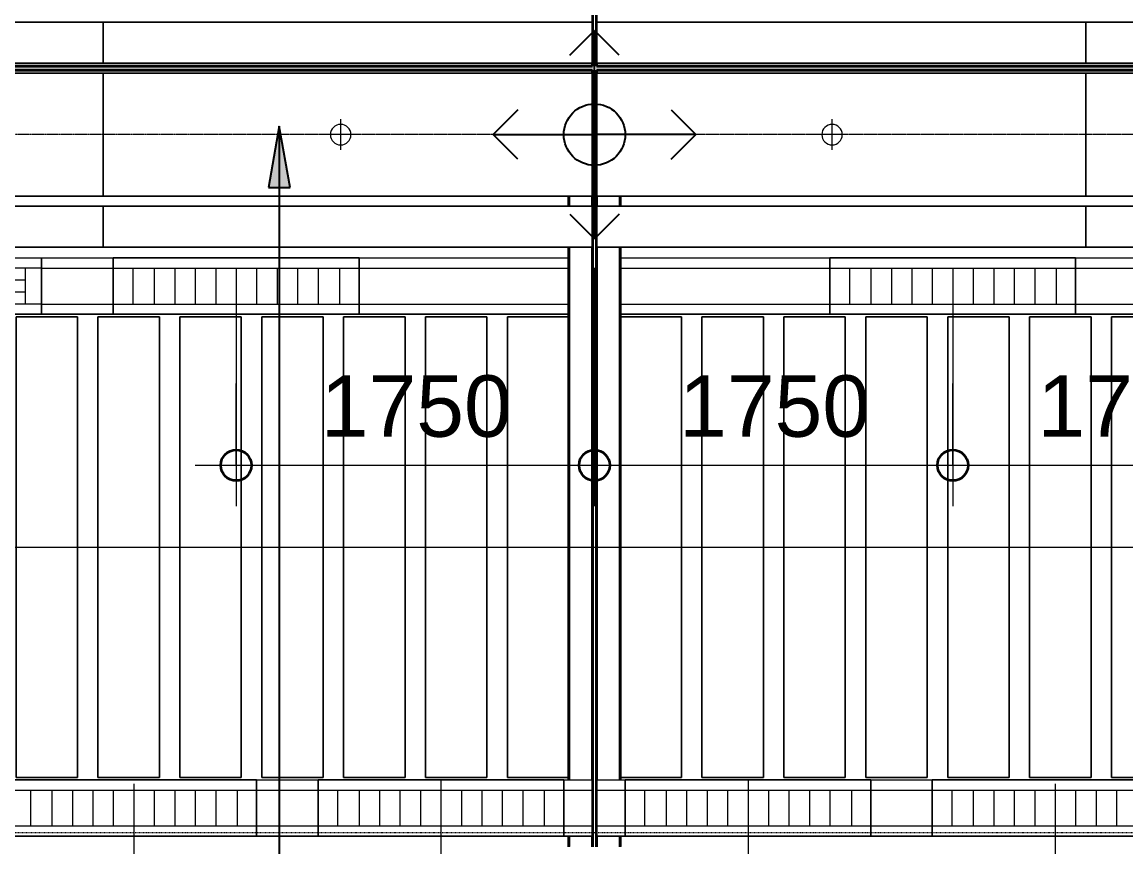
# Model space of a CAD drawing. Header units: millimetres. Extents: x -853228 to -774636, y -17776 to 22455.
# Drawn here: x -787378 to -781987, y 99 to 4129 of the extents above; entities that cross this region are included whole.
import ezdxf

# ---------------------------------------------------------------- set-up
doc = ezdxf.new("R2010")
doc.units = ezdxf.units.MM
for name, pattern in [('- SOM Dash 1_8_', [4.7625, 3.175, -1.5875]), ('DASH', [6.35, 3.175, -3.175]), ('DPA_Grid _ Level 100', [10, 5.5, -1.6, 1.3, -1.6]), ('DPA_Hidden 50', [3, 2, -1])]:
    doc.linetypes.add(name, pattern=pattern)
for name, color, linetype, lineweight in [('A-ANNO-DIMS', 1, 'Continuous', 9), ('A-ANNO-DIMS-100', 1, 'Continuous', 9), ('A-ANNO-NOTE', 3, 'Continuous', 25), ('A-DETL', 1, 'Continuous', 70), ('A-DETL-GENF', 2, 'Continuous', 35), ('A-GLAZ-CURT', 2, 'Continuous', 9), ('E-LITE-EQPM', 2, 'Continuous', 35), ('I-WALL-E', 2, 'Continuous', 35), ('Q-SPCQ', 2, 'Continuous', 35), ('Q-SPCQ-HDLN', 2, 'DASH', 9), ('S-GRID', 251, 'Continuous', 9)]:
    doc.layers.add(name, color=color, linetype=linetype, lineweight=lineweight)
doc.styles.add('Arial_2', font='arial.ttf', dxfattribs={"height": 300})
doc.dimstyles.new('DPA-DIM-3_0_C-C', dxfattribs={"dimscale": 304.8, "dimtxt": 306.07782, "dimasz": 0.492126, "dimexe": 0.656168, "dimexo": 0.0625, "dimgap": 0.164042, "dimtad": 1, "dimdec": 0, "dimzin": 0, "dimdsep": 46, "dimtxsty": 'Arial_2', "dimblk1": 'DOTBLANK', "dimblk2": 'DOTBLANK', "dimsah": 1, "dimcen": 0.09, "dimdle": 0.656168, "dimadec": 8, "dimazin": 0, "dimtfac": 1, "dimtdec": 4, "dimtix": 1, "dimtmove": 0, "dimatfit": 3, "dimfxl": 1.312336, "dimfxlon": 1, "dimtvp": 1, "dimtolj": 1, "dimtzin": 0, "dimarcsym": 2})

# ---------------------------------------------------------------- blocks, each defined once
blk = doc.blocks.new('DPA_CP_Metal Ceiling Panel - Vertical Panel with Gap-11114031-4281-01 ENLARGED LOWER PLATFORM LEVEL - REFLECTED CEILING PLAN - SHEET 2')
at = {"layer": 'A-GLAZ-CURT'}
for p, q in [((-785007.4, 2689), (-785007.4, 439)), ((-784707.4, 2689), (-785007.4, 2689)), ((-784707.4, 2689), (-785007.4, 2689)), ((-785007.4, 2689), (-785007.4, 439)), ((-785007.4, 439), (-785007.4, 2689)), ((-785007.4, 2689), (-784707.4, 2689)), ((-784707.4, 2689), (-784707.4, 439)), ((-784707.4, 439), (-784707.4, 2689)), ((-784707.4, 2689), (-784707.4, 439)), ((-784707.4, 439), (-785007.4, 439)), ((-785007.4, 439), (-784707.4, 439)), ((-784707.4, 439), (-785007.4, 439))]:
    blk.add_line(p, q, dxfattribs=at)
blk = doc.blocks.new('DPA_CP_Metal Ceiling Luminaire2 - Linear Luminaire-12404975-4281-01 ENLARGED LOWER PLATFORM LEVEL - REFLECTED CEILING PLAN - SHEET 2')
at = {"layer": 'A-GLAZ-CURT'}
for p, q in [((-786932.4, 2701.5), (-786932.4, 2976.5)), ((-786932.4, 2976.5), (-785732.4, 2976.5)), ((-786932.4, 2976.5), (-786932.4, 2701.5)), ((-785732.4, 2976.5), (-786932.4, 2976.5)), ((-786932.4, 2976.5), (-785732.4, 2976.5)), ((-785732.4, 2976.5), (-785732.4, 2701.5)), ((-785732.4, 2701.5), (-785732.4, 2976.5)), ((-786932.4, 2939), (-786932.4, 2701.5)), ((-786932.4, 2926.5), (-785732.4, 2926.5)), ((-785732.4, 2939), (-785732.4, 2701.5)), ((-786932.4, 2751.5), (-785732.4, 2751.5)), ((-785732.4, 2701.5), (-786932.4, 2701.5)), ((-785732.4, 2701.5), (-786932.4, 2701.5)), ((-786932.4, 2701.5), (-785732.4, 2701.5))]:
    blk.add_line(p, q, dxfattribs=at)
at = {"layer": 'A-GLAZ-CURT', "linetype": 'DPA_Hidden 50'}
for p, q in [((-786837.4, 2926.5), (-786837.4, 2751.5)), ((-786732.4, 2926.5), (-786732.4, 2751.5)), ((-786632.4, 2926.5), (-786632.4, 2751.5)), ((-786532.4, 2926.5), (-786532.4, 2751.5)), ((-786432.4, 2926.5), (-786432.4, 2751.5)), ((-786332.4, 2926.5), (-786332.4, 2751.5)), ((-786232.4, 2926.5), (-786232.4, 2751.5)), ((-786132.4, 2926.5), (-786132.4, 2751.5)), ((-786032.4, 2926.5), (-786032.4, 2751.5)), ((-785932.4, 2926.5), (-785932.4, 2751.5)), ((-785827.4, 2926.5), (-785827.4, 2751.5))]:
    blk.add_line(p, q, dxfattribs=at)
blk = doc.blocks.new('DPA_CP_Metal Ceiling Panel1 - Horizontal with Gap-13297912-4281-01 ENLARGED LOWER PLATFORM LEVEL - REFLECTED CEILING PLAN - SHEET 2')
at = {"layer": 'A-GLAZ-CURT'}
for p, q in [((-786232.4, 151.5), (-786232.4, 426.5)), ((-786232.4, 151.5), (-786232.4, 426.5)), ((-786232.4, 426.5), (-785932.4, 426.5)), ((-786232.4, 426.5), (-785932.4, 426.5)), ((-786232.4, 151.5), (-786232.4, 426.5)), ((-785932.4, 151.5), (-785932.4, 426.5)), ((-785932.4, 426.5), (-785932.4, 151.5)), ((-785932.4, 426.5), (-785932.4, 151.5)), ((-786232.4, 376.5), (-785932.4, 376.5)), ((-786232.4, 201.5), (-785932.4, 201.5)), ((-786232.4, 151.5), (-785932.4, 151.5)), ((-785932.4, 151.5), (-786232.4, 151.5)), ((-785932.4, 151.5), (-786232.4, 151.5))]:
    blk.add_line(p, q, dxfattribs=at)
blk = doc.blocks.new('DPA_CP_Metal Ceiling Panel1 - Horizontal with Gap-V14-4281-01 ENLARGED LOWER PLATFORM LEVEL - REFLECTED CEILING PLAN - SHEET 2')
at = {"layer": 'A-GLAZ-CURT'}
for p, q in [((-784732.4, 151.5), (-784732.4, 426.5)), ((-784732.4, 151.5), (-784732.4, 426.5)), ((-784732.4, 426.5), (-784592.4, 426.5)), ((-784732.4, 426.5), (-784592.4, 426.5)), ((-784732.4, 151.5), (-784732.4, 426.5)), ((-784572.4, 426.5), (-784432.4, 426.5)), ((-784572.4, 426.5), (-784432.4, 426.5)), ((-784432.4, 151.5), (-784432.4, 426.5)), ((-784432.4, 426.5), (-784432.4, 151.5)), ((-784432.4, 426.5), (-784432.4, 151.5)), ((-784732.4, 376.5), (-784592.4, 376.5)), ((-784572.4, 376.5), (-784432.4, 376.5)), ((-784732.4, 201.5), (-784592.4, 201.5)), ((-784572.4, 201.5), (-784432.4, 201.5)), ((-784732.4, 151.5), (-784592.4, 151.5)), ((-784592.4, 151.5), (-784732.4, 151.5)), ((-784592.4, 151.5), (-784732.4, 151.5)), ((-784572.4, 151.5), (-784432.4, 151.5)), ((-784432.4, 151.5), (-784572.4, 151.5)), ((-784432.4, 151.5), (-784572.4, 151.5))]:
    blk.add_line(p, q, dxfattribs=at)
blk = doc.blocks.new('DPA_Speciality_PlatformScreenDoor - Length_135300-12767973-4281-01 ENLARGED LOWER PLATFORM LEVEL - REFLECTED CEILING PLAN - SHEET 2')
at = {"layer": 'Q-SPCQ-HDLN'}
blk.add_line((132340.1, -400), (61742.7, -400), dxfattribs=at)
blk = doc.blocks.new('System Panel - DPA-AR_Metal Ceiling Rectangular Panel-13139266-4281-01 ENLARGED LOWER PLATFORM LEVEL - REFLECTED CEILING PLAN - SHEET 2')
at = {"layer": 'A-GLAZ-CURT'}
for p, q in [((-821182.4, 4129), (-823307.4, 4129)), ((-823307.4, 4129), (-821182.4, 4129)), ((-821182.4, 3929), (-821182.4, 4129)), ((-821182.4, 4129), (-821182.4, 3929)), ((-823307.3, 3929), (-821182.4, 3929)), ((-821182.4, 3929), (-823307.3, 3929))]:
    blk.add_line(p, q, dxfattribs=at)
blk = doc.blocks.new('System Panel - DPA-AR_Metal Ceiling Rectangular Panel-V35-4281-01 ENLARGED LOWER PLATFORM LEVEL - REFLECTED CEILING PLAN - SHEET 2')
at = {"layer": 'A-GLAZ-CURT'}
for p, q in [((-784592.4, 4129), (-786982.4, 4129)), ((-786982.4, 4129), (-786982.4, 3929)), ((-786982.4, 3929), (-786982.4, 4129)), ((-786982.4, 4129), (-784592.4, 4129)), ((-786982.4, 3929), (-784592.3, 3929)), ((-784592.3, 3929), (-786982.4, 3929))]:
    blk.add_line(p, q, dxfattribs=at)
blk = doc.blocks.new('System Panel - DPA-AR_Metal Ceiling Rectangular Panel-V36-4281-01 ENLARGED LOWER PLATFORM LEVEL - REFLECTED CEILING PLAN - SHEET 2')
at = {"layer": 'A-GLAZ-CURT'}
for p, q in [((-782182.4, 4129), (-784572.4, 4129)), ((-784572.4, 4129), (-782182.4, 4129)), ((-782182.4, 3929), (-782182.4, 4129)), ((-782182.4, 4129), (-782182.4, 3929)), ((-784572.4, 3929), (-782182.4, 3929)), ((-782182.4, 3929), (-784572.4, 3929))]:
    blk.add_line(p, q, dxfattribs=at)
blk = doc.blocks.new('System Panel - DPA-AR_Metal Ceiling Rectangular Panel-V16-4281-01 ENLARGED LOWER PLATFORM LEVEL - REFLECTED CEILING PLAN - SHEET 2')
at = {"layer": 'A-GLAZ-CURT'}
for p, q in [((-814257.4, 4129), (-816382.4, 4129)), ((-816382.4, 4129), (-816382.4, 3929)), ((-816382.4, 3929), (-816382.4, 4129)), ((-816382.4, 4129), (-814257.4, 4129)), ((-814257.4, 3929), (-814257.4, 4129)), ((-814257.4, 4129), (-814257.4, 3929)), ((-816382.4, 3929), (-814257.4, 3929)), ((-814257.4, 3929), (-816382.4, 3929))]:
    blk.add_line(p, q, dxfattribs=at)
blk = doc.blocks.new('System Panel - DPA-AR_Metal Ceiling Rectangular Panel-V17-4281-01 ENLARGED LOWER PLATFORM LEVEL - REFLECTED CEILING PLAN - SHEET 2')
at = {"layer": 'A-GLAZ-CURT'}
for p, q in [((-821182.4, 3229), (-823307.3, 3229)), ((-823307.3, 3229), (-821182.4, 3229)), ((-821182.4, 3029), (-821182.4, 3229)), ((-821182.4, 3229), (-821182.4, 3029)), ((-823307.4, 3029), (-821182.4, 3029)), ((-821182.4, 3029), (-823307.4, 3029))]:
    blk.add_line(p, q, dxfattribs=at)
blk = doc.blocks.new('System Panel - DPA-AR_Metal Ceiling Rectangular Panel-V37-4281-01 ENLARGED LOWER PLATFORM LEVEL - REFLECTED CEILING PLAN - SHEET 2')
at = {"layer": 'A-GLAZ-CURT'}
for p, q in [((-784592.4, 3229), (-786982.4, 3229)), ((-786982.4, 3229), (-786982.4, 3029)), ((-786982.4, 3029), (-786982.4, 3229)), ((-786982.4, 3229), (-784592.4, 3229)), ((-786982.4, 3029), (-784592.4, 3029)), ((-784592.4, 3029), (-786982.4, 3029))]:
    blk.add_line(p, q, dxfattribs=at)
blk = doc.blocks.new('System Panel - DPA-AR_Metal Ceiling Rectangular Panel-13139320-4281-01 ENLARGED LOWER PLATFORM LEVEL - REFLECTED CEILING PLAN - SHEET 2')
at = {"layer": 'A-GLAZ-CURT'}
for p, q in [((-821182.4, 3879), (-823307.3, 3879)), ((-823307.3, 3879), (-821182.4, 3879)), ((-821182.4, 3279), (-821182.4, 3879)), ((-821182.4, 3879), (-821182.4, 3279)), ((-823307.3, 3279), (-821182.4, 3279)), ((-821182.4, 3279), (-823307.3, 3279))]:
    blk.add_line(p, q, dxfattribs=at)
blk = doc.blocks.new('System Panel - DPA-AR_Metal Ceiling Rectangular Panel-V38-4281-01 ENLARGED LOWER PLATFORM LEVEL - REFLECTED CEILING PLAN - SHEET 2')
at = {"layer": 'A-GLAZ-CURT'}
for p, q in [((-784592.3, 3879), (-786982.4, 3879)), ((-786982.4, 3879), (-786982.4, 3279)), ((-786982.4, 3279), (-786982.4, 3879)), ((-786982.4, 3879), (-784592.3, 3879)), ((-786982.4, 3279), (-784592.4, 3279)), ((-784592.4, 3279), (-786982.4, 3279))]:
    blk.add_line(p, q, dxfattribs=at)
blk = doc.blocks.new('System Panel - DPA-AR_Metal Ceiling Rectangular Panel-V39-4281-01 ENLARGED LOWER PLATFORM LEVEL - REFLECTED CEILING PLAN - SHEET 2')
at = {"layer": 'A-GLAZ-CURT'}
for p, q in [((-782182.4, 3879), (-784572.4, 3879)), ((-784572.4, 3879), (-782182.4, 3879)), ((-782182.4, 3279), (-782182.4, 3879)), ((-782182.4, 3879), (-782182.4, 3279)), ((-784572.4, 3279), (-782182.4, 3279)), ((-782182.4, 3279), (-784572.4, 3279))]:
    blk.add_line(p, q, dxfattribs=at)
blk = doc.blocks.new('System Panel - DPA-AR_Metal Ceiling Rectangular Panel-V18-4281-01 ENLARGED LOWER PLATFORM LEVEL - REFLECTED CEILING PLAN - SHEET 2')
at = {"layer": 'A-GLAZ-CURT'}
for p, q in [((-814257.4, 3879), (-816382.4, 3879)), ((-816382.4, 3879), (-816382.4, 3279)), ((-816382.4, 3279), (-816382.4, 3879)), ((-816382.4, 3879), (-814257.4, 3879)), ((-814257.4, 3279), (-814257.4, 3879)), ((-814257.4, 3879), (-814257.4, 3279)), ((-816382.4, 3279), (-814257.4, 3279)), ((-814257.4, 3279), (-816382.4, 3279))]:
    blk.add_line(p, q, dxfattribs=at)
blk = doc.blocks.new('DPA_CP_Metal Ceiling Air Supply1 - Linear Diffuser Air Supply-12404980-4281-01 ENLARGED LOWER PLATFORM LEVEL - REFLECTED CEILING PLAN - SHEET 2')
at = {"layer": 'A-GLAZ-CURT'}
for p, q in [((-788882.4, 2701.5), (-788882.4, 2976.5)), ((-788882.4, 2976.5), (-787282.4, 2976.5)), ((-788882.4, 2701.5), (-788882.4, 2976.5)), ((-788882.4, 2976.5), (-787282.4, 2976.5)), ((-788882.4, 2976.5), (-787282.4, 2976.5)), ((-788882.4, 2701.5), (-788882.4, 2976.5)), ((-787282.4, 2701.5), (-787282.4, 2976.5)), ((-787282.4, 2976.5), (-787282.4, 2701.5)), ((-787282.4, 2976.5), (-787282.4, 2701.5)), ((-787282.4, 2926.5), (-788882.4, 2926.5)), ((-788802.4, 2926.5), (-788802.4, 2751.5)), ((-787362.4, 2926.5), (-787362.4, 2751.5)), ((-787282.4, 2751.5), (-788882.4, 2751.5)), ((-788882.4, 2701.5), (-787282.4, 2701.5)), ((-787282.4, 2701.5), (-788882.4, 2701.5)), ((-787282.4, 2701.5), (-788882.4, 2701.5))]:
    blk.add_line(p, q, dxfattribs=at)
at = {"layer": 'A-GLAZ-CURT', "linetype": 'DPA_Hidden 50'}
for p, q in [((-787362.4, 2868.2), (-788802.4, 2868.2)), ((-787362.4, 2809.9), (-788802.4, 2809.9))]:
    blk.add_line(p, q, dxfattribs=at)
blk = doc.blocks.new('DPA_CP_Metal Ceiling Panel1 - Horizontal with Gap-16028279-4281-01 ENLARGED LOWER PLATFORM LEVEL - REFLECTED CEILING PLAN - SHEET 2')
at = {"layer": 'A-GLAZ-CURT'}
for p, q in [((-787282.4, 2701.5), (-787282.4, 2976.5)), ((-787282.4, 2701.5), (-787282.4, 2976.5)), ((-787282.4, 2976.5), (-786932.4, 2976.5)), ((-787282.4, 2976.5), (-786932.4, 2976.5)), ((-787282.4, 2701.5), (-787282.4, 2976.5)), ((-786932.4, 2701.5), (-786932.4, 2976.5)), ((-786932.4, 2976.5), (-786932.4, 2701.5)), ((-786932.4, 2976.5), (-786932.4, 2701.5)), ((-787282.4, 2926.5), (-786932.4, 2926.5)), ((-787282.4, 2751.5), (-786932.4, 2751.5)), ((-787282.4, 2701.5), (-786932.4, 2701.5)), ((-786932.4, 2701.5), (-787282.4, 2701.5)), ((-786932.4, 2701.5), (-787282.4, 2701.5))]:
    blk.add_line(p, q, dxfattribs=at)
blk = doc.blocks.new('LGF_DL_SAA_LowPower_DL1a - LGF_DL_SAA_LowPower_DL1a-8832329-4281-01 ENLARGED LOWER PLATFORM LEVEL - REFLECTED CEILING PLAN - SHEET 2')
at = {"layer": 'A-DETL-GENF', "lineweight": 9}
for p, q in [((0, 75), (0, -75)), ((72.5, 0), (-72.5, 0))]:
    blk.add_line(p, q, dxfattribs=at)
blk.add_circle((0, 0), 50, dxfattribs=at)
blk = doc.blocks.new('DPA_CP_Metal Ceiling Panel1 - Horizontal with Gap-16029539-4281-01 ENLARGED LOWER PLATFORM LEVEL - REFLECTED CEILING PLAN - SHEET 2')
at = {"layer": 'A-GLAZ-CURT'}
for p, q in [((-785732.4, 2701.5), (-785732.4, 2976.5)), ((-785732.4, 2701.5), (-785732.4, 2976.5)), ((-785732.4, 2976.5), (-784707.4, 2976.5)), ((-785732.4, 2976.5), (-784707.4, 2976.5)), ((-785732.4, 2701.5), (-785732.4, 2976.5)), ((-784707.4, 2701.5), (-784707.4, 2976.5)), ((-784707.4, 2976.5), (-784707.4, 2701.5)), ((-784707.4, 2976.5), (-784707.4, 2701.5)), ((-785732.4, 2926.5), (-784707.4, 2926.5)), ((-785732.4, 2751.5), (-784707.4, 2751.5)), ((-785732.4, 2701.5), (-784707.4, 2701.5)), ((-784707.4, 2701.5), (-785732.4, 2701.5)), ((-784707.4, 2701.5), (-785732.4, 2701.5))]:
    blk.add_line(p, q, dxfattribs=at)
blk = doc.blocks.new('DPA_CP_Metal Ceiling Panel1 - Horizontal with Gap-16029635-4281-01 ENLARGED LOWER PLATFORM LEVEL - REFLECTED CEILING PLAN - SHEET 2')
at = {"layer": 'A-GLAZ-CURT'}
for p, q in [((-784457.4, 2701.5), (-784457.4, 2976.5)), ((-784457.4, 2701.5), (-784457.4, 2976.5)), ((-784457.4, 2976.5), (-783432.4, 2976.5)), ((-784457.4, 2976.5), (-783432.4, 2976.5)), ((-784457.4, 2701.5), (-784457.4, 2976.5)), ((-783432.4, 2701.5), (-783432.4, 2976.5)), ((-783432.4, 2976.5), (-783432.4, 2701.5)), ((-783432.4, 2976.5), (-783432.4, 2701.5)), ((-784457.4, 2926.5), (-783432.4, 2926.5)), ((-784457.4, 2751.5), (-783432.4, 2751.5)), ((-784457.4, 2701.5), (-783432.4, 2701.5)), ((-783432.4, 2701.5), (-784457.4, 2701.5)), ((-783432.4, 2701.5), (-784457.4, 2701.5))]:
    blk.add_line(p, q, dxfattribs=at)
blk = doc.blocks.new('DIMBLOCK51-4281-01 ENLARGED LOWER PLATFORM LEVEL - REFLECTED CEILING PLAN - SHEET 2')
at = {"layer": 'A-ANNO-DIMS-100'}
for p, q in [((-786332.4, 2363.5), (-786332.4, 1763.5)), ((-786332.4, 1963.5), (-786332.4, 2363.5)), ((-784582.4, 2363.5), (-784582.4, 1763.5)), ((-784582.4, 1963.5), (-784582.4, 2363.5)), ((-786532.4, 1963.5), (-784582.4, 1963.5))]:
    blk.add_line(p, q, dxfattribs=at)
at = {"layer": 'A-ANNO-DIMS-100', "lineweight": 35}
for centre in [(-786332.4, 1963.5), (-784582.4, 1963.5)]:
    blk.add_circle(centre, 75, dxfattribs=at)
at = {"layer": 'A-ANNO-DIMS-100', "color": 0, "insert": (-785918.8, 2403), "char_height": 300, "width": 1107.531, "attachment_point": 1, "line_spacing_factor": 0.941778, "style": 'Arial_2'}
blk.add_mtext('1750', dxfattribs=at)
blk = doc.blocks.new('_DotBlank')
at = {"color": 0, "linetype": 'ByBlock', "lineweight": -2}
blk.add_line((-0.5, 0), (-1, 0), dxfattribs=at)
blk.add_circle((0, 0), 0.5, dxfattribs=at)
blk = doc.blocks.new('DIMBLOCK52-4281-01 ENLARGED LOWER PLATFORM LEVEL - REFLECTED CEILING PLAN - SHEET 2')
at = {"layer": 'A-ANNO-DIMS-100'}
for p, q in [((-784582.4, 2363.5), (-784582.4, 1763.5)), ((-784582.4, 1963.5), (-784582.4, 2363.5)), ((-782832.4, 2363.5), (-782832.4, 1763.5)), ((-782832.4, 1963.5), (-782832.4, 2363.5)), ((-784582.4, 1963.5), (-782832.4, 1963.5))]:
    blk.add_line(p, q, dxfattribs=at)
at = {"layer": 'A-ANNO-DIMS-100', "lineweight": 35}
for centre in [(-784582.4, 1963.5), (-782832.4, 1963.5)]:
    blk.add_circle(centre, 75, dxfattribs=at)
at = {"layer": 'A-ANNO-DIMS-100', "color": 0, "insert": (-784168.8, 2403), "char_height": 300, "width": 1107.531, "attachment_point": 1, "line_spacing_factor": 0.941778, "style": 'Arial_2'}
blk.add_mtext('1750', dxfattribs=at)
blk = doc.blocks.new('DIMBLOCK53-4281-01 ENLARGED LOWER PLATFORM LEVEL - REFLECTED CEILING PLAN - SHEET 2')
at = {"layer": 'A-ANNO-DIMS-100'}
for p, q in [((-782832.4, 2363.5), (-782832.4, 1763.5)), ((-782832.4, 1963.5), (-782832.4, 2363.5)), ((-781082.4, 2363.5), (-781082.4, 1763.5)), ((-781082.4, 1963.5), (-781082.4, 2363.5)), ((-782832.4, 1963.5), (-780882.4, 1963.5))]:
    blk.add_line(p, q, dxfattribs=at)
at = {"layer": 'A-ANNO-DIMS-100', "lineweight": 35}
for centre in [(-782832.4, 1963.5), (-781082.4, 1963.5)]:
    blk.add_circle(centre, 75, dxfattribs=at)
at = {"layer": 'A-ANNO-DIMS-100', "color": 0, "insert": (-782418.8, 2403), "char_height": 300, "width": 1107.531, "attachment_point": 1, "line_spacing_factor": 0.941778, "style": 'Arial_2'}
blk.add_mtext('1750', dxfattribs=at)
blk = doc.blocks.new('DPA_AN_Setting out - Center-8732820-4281-01 ENLARGED LOWER PLATFORM LEVEL - REFLECTED CEILING PLAN - SHEET 2')
at = {"layer": 'A-ANNO-NOTE'}
for p, q in [((-1.206, 3.877), (0, 5.083)), ((1.206, 3.877), (0, 5.083)), ((0, 0), (0, 5.083)), ((-3.744, 1.206), (-4.95, 0)), ((3.744, 1.206), (4.95, 0)), ((-3.744, -1.206), (-4.95, 0)), ((-4.95, 0), (0, 0)), ((4.95, 0), (0, 0)), ((3.744, -1.206), (4.95, 0)), ((0, -5.083), (0, 0)), ((-1.206, -3.877), (0, -5.083)), ((1.206, -3.877), (0, -5.083))]:
    blk.add_line(p, q, dxfattribs=at)
blk.add_circle((0, 0), 1.5, dxfattribs=at)
blk = doc.blocks.new('DPA_AN_Section Line - UP-Left-16605513-4281-01 ENLARGED LOWER PLATFORM LEVEL - REFLECTED CEILING PLAN - SHEET 2')
at = {"layer": 'A-ANNO-NOTE', "lineweight": 9}
blk.add_line((7.5, 0), (200, 0), dxfattribs=at)

msp = doc.modelspace()

# ---------------------------------------------------------------- hatches: boundary and pattern name
at = {"layer": 'A-ANNO-NOTE'}
msp.add_hatch(color=256, dxfattribs=at).paths.add_polyline_path([(-786122.2, 3620.8), (-786175.1, 3320.8), (-786069.3, 3320.8)])

# ---------------------------------------------------------------- linework, layer by layer
for p, q in [((-786122.2, 3620.8), (-786175.1, 3320.8)), ((-786069.3, 3320.8), (-786122.2, 3620.8)), ((-786122.2, 3620.8), (-786122.2, -2782.5)), ((-786175.1, 3320.8), (-786069.3, 3320.8))]:
    msp.add_line(p, q, dxfattribs=at)
at = {"layer": 'A-DETL', "color": 55, "linetype": 'DPA_Hidden 50', "lineweight": 9}
for p, q in [((-786332.4, 2928.3), (-786332.4, 2028.3)), ((-784582.4, 2928.3), (-784582.4, 2028.3)), ((-782832.4, 2928.3), (-782832.4, 2028.3)), ((-786832.4, 408), (-786832.4, -1392)), ((-785332.4, 428), (-785332.4, -1392)), ((-785332.4, 428), (-785332.4, -1392)), ((-783832.4, 428), (-783832.4, -1392)), ((-782332.4, 408), (-782332.4, -1392))]:
    msp.add_line(p, q, dxfattribs=at)
at = {"layer": 'I-WALL-E'}
for p, q in [((-784592.4, 6336.5), (-784592.4, 3914)), ((-784572.4, 3914), (-784572.4, 6336.5)), ((-789107.3, 3914), (-784592.4, 3914)), ((-784592.4, 3914), (-789107.3, 3914)), ((-789107.3, 3894), (-784592.4, 3894)), ((-784592.4, 3894), (-789107.3, 3894)), ((-784592.4, 3914), (-784592.4, 3929)), ((-784592.4, 3879), (-784592.4, 3894)), ((-784592.4, 3894), (-784592.4, 99)), ((-784572.4, 3929), (-784572.4, 3914)), ((-784572.4, 3914), (-780057.4, 3914)), ((-780057.4, 3914), (-784572.4, 3914)), ((-784572.4, 3894), (-780057.4, 3894)), ((-780057.4, 3894), (-784572.4, 3894)), ((-784572.4, 99), (-784572.4, 3894)), ((-784572.4, 3894), (-784572.4, 3879)), ((-784592.4, 3229), (-784592.4, 3279)), ((-784572.4, 3279), (-784572.4, 3229)), ((-784592.4, 426.5), (-784592.4, 3029)), ((-784572.4, 3029), (-784572.4, 426.5)), ((-784592.4, 99), (-784592.4, 151.5)), ((-784572.4, 151.5), (-784572.4, 99))]:
    msp.add_line(p, q, dxfattribs=at)
at = {"layer": 'I-WALL-E', "color": 8, "linetype": '- SOM Dash 1_8_'}
for p, q in [((-784707.4, 3229), (-784707.4, 3279)), ((-784707.4, 3279), (-784707.4, 3229)), ((-784457.4, 3229), (-784457.4, 3279)), ((-784457.4, 3279), (-784457.4, 3229)), ((-784707.4, 2689), (-784707.4, 3029)), ((-784707.4, 3029), (-784707.4, 426.5)), ((-784457.4, 426.5), (-784457.4, 3029)), ((-784457.4, 3029), (-784457.4, 2689)), ((-784707.4, 439), (-784707.4, 2689)), ((-784457.4, 2689), (-784457.4, 439)), ((-784707.4, 426.5), (-784707.4, 439)), ((-784457.4, 439), (-784457.4, 426.5)), ((-784707.4, 99), (-784707.4, 151.5)), ((-784707.4, 151.5), (-784707.4, 99)), ((-784457.4, 99), (-784457.4, 151.5)), ((-784457.4, 151.5), (-784457.4, 99))]:
    msp.add_line(p, q, dxfattribs=at)
at = {"layer": 'S-GRID', "linetype": 'DPA_Grid _ Level 100'}
msp.add_line((-778882.4, 3579), (-851892.1, 3579), dxfattribs=at)

# ---------------------------------------------------------------- block references
at = {"layer": 'A-ANNO-NOTE', "xscale": 100, "yscale": 100, "zscale": 100}
for name, p in [('DPA_AN_Setting out - Center-8732820-4281-01 ENLARGED LOWER PLATFORM LEVEL - REFLECTED CEILING PLAN - SHEET 2', (-784582.4, 3579)), ('DPA_AN_Section Line - UP-Left-16605513-4281-01 ENLARGED LOWER PLATFORM LEVEL - REFLECTED CEILING PLAN - SHEET 2', (-796457.4, 1564))]:
    msp.add_blockref(name, p, dxfattribs=at)
at = {"layer": 'A-GLAZ-CURT'}
for name, p in [('System Panel - DPA-AR_Metal Ceiling Rectangular Panel-13139266-4281-01 ENLARGED LOWER PLATFORM LEVEL - REFLECTED CEILING PLAN - SHEET 2', (34200, 0)), ('System Panel - DPA-AR_Metal Ceiling Rectangular Panel-V35-4281-01 ENLARGED LOWER PLATFORM LEVEL - REFLECTED CEILING PLAN - SHEET 2', (0, 0)), ('System Panel - DPA-AR_Metal Ceiling Rectangular Panel-V36-4281-01 ENLARGED LOWER PLATFORM LEVEL - REFLECTED CEILING PLAN - SHEET 2', (0, 0)), ('System Panel - DPA-AR_Metal Ceiling Rectangular Panel-V16-4281-01 ENLARGED LOWER PLATFORM LEVEL - REFLECTED CEILING PLAN - SHEET 2', (34200, 0)), ('System Panel - DPA-AR_Metal Ceiling Rectangular Panel-13139320-4281-01 ENLARGED LOWER PLATFORM LEVEL - REFLECTED CEILING PLAN - SHEET 2', (34200, 0)), ('System Panel - DPA-AR_Metal Ceiling Rectangular Panel-V38-4281-01 ENLARGED LOWER PLATFORM LEVEL - REFLECTED CEILING PLAN - SHEET 2', (0, 0)), ('System Panel - DPA-AR_Metal Ceiling Rectangular Panel-V39-4281-01 ENLARGED LOWER PLATFORM LEVEL - REFLECTED CEILING PLAN - SHEET 2', (0, 0)), ('System Panel - DPA-AR_Metal Ceiling Rectangular Panel-V18-4281-01 ENLARGED LOWER PLATFORM LEVEL - REFLECTED CEILING PLAN - SHEET 2', (34200, 0)), ('System Panel - DPA-AR_Metal Ceiling Rectangular Panel-V17-4281-01 ENLARGED LOWER PLATFORM LEVEL - REFLECTED CEILING PLAN - SHEET 2', (34200, 0)), ('System Panel - DPA-AR_Metal Ceiling Rectangular Panel-V37-4281-01 ENLARGED LOWER PLATFORM LEVEL - REFLECTED CEILING PLAN - SHEET 2', (0, 0)), ('System Panel - DPA-AR_Metal Ceiling Rectangular Panel-V36-4281-01 ENLARGED LOWER PLATFORM LEVEL - REFLECTED CEILING PLAN - SHEET 2', (0, -900)), ('System Panel - DPA-AR_Metal Ceiling Rectangular Panel-V16-4281-01 ENLARGED LOWER PLATFORM LEVEL - REFLECTED CEILING PLAN - SHEET 2', (34200, -900)), ('DPA_CP_Metal Ceiling Air Supply1 - Linear Diffuser Air Supply-12404980-4281-01 ENLARGED LOWER PLATFORM LEVEL - REFLECTED CEILING PLAN - SHEET 2', (0, 0)), ('DPA_CP_Metal Ceiling Air Supply1 - Linear Diffuser Air Supply-12404980-4281-01 ENLARGED LOWER PLATFORM LEVEL - REFLECTED CEILING PLAN - SHEET 2', (0, 0)), ('DPA_CP_Metal Ceiling Air Supply1 - Linear Diffuser Air Supply-12404980-4281-01 ENLARGED LOWER PLATFORM LEVEL - REFLECTED CEILING PLAN - SHEET 2', (0, 0)), ('DPA_CP_Metal Ceiling Panel1 - Horizontal with Gap-16028279-4281-01 ENLARGED LOWER PLATFORM LEVEL - REFLECTED CEILING PLAN - SHEET 2', (0, 0)), ('DPA_CP_Metal Ceiling Panel1 - Horizontal with Gap-16028279-4281-01 ENLARGED LOWER PLATFORM LEVEL - REFLECTED CEILING PLAN - SHEET 2', (0, 0)), ('DPA_CP_Metal Ceiling Panel1 - Horizontal with Gap-16028279-4281-01 ENLARGED LOWER PLATFORM LEVEL - REFLECTED CEILING PLAN - SHEET 2', (0, 0)), ('DPA_CP_Metal Ceiling Luminaire2 - Linear Luminaire-12404975-4281-01 ENLARGED LOWER PLATFORM LEVEL - REFLECTED CEILING PLAN - SHEET 2', (0, 0)), ('DPA_CP_Metal Ceiling Luminaire2 - Linear Luminaire-12404975-4281-01 ENLARGED LOWER PLATFORM LEVEL - REFLECTED CEILING PLAN - SHEET 2', (0, 0)), ('DPA_CP_Metal Ceiling Luminaire2 - Linear Luminaire-12404975-4281-01 ENLARGED LOWER PLATFORM LEVEL - REFLECTED CEILING PLAN - SHEET 2', (0, 0)), ('DPA_CP_Metal Ceiling Panel1 - Horizontal with Gap-16029539-4281-01 ENLARGED LOWER PLATFORM LEVEL - REFLECTED CEILING PLAN - SHEET 2', (0, 0)), ('DPA_CP_Metal Ceiling Panel1 - Horizontal with Gap-16029539-4281-01 ENLARGED LOWER PLATFORM LEVEL - REFLECTED CEILING PLAN - SHEET 2', (0, 0)), ('DPA_CP_Metal Ceiling Panel1 - Horizontal with Gap-16029539-4281-01 ENLARGED LOWER PLATFORM LEVEL - REFLECTED CEILING PLAN - SHEET 2', (0, 0)), ('DPA_CP_Metal Ceiling Panel1 - Horizontal with Gap-16029635-4281-01 ENLARGED LOWER PLATFORM LEVEL - REFLECTED CEILING PLAN - SHEET 2', (0, 0)), ('DPA_CP_Metal Ceiling Panel1 - Horizontal with Gap-16029635-4281-01 ENLARGED LOWER PLATFORM LEVEL - REFLECTED CEILING PLAN - SHEET 2', (0, 0)), ('DPA_CP_Metal Ceiling Panel1 - Horizontal with Gap-16029635-4281-01 ENLARGED LOWER PLATFORM LEVEL - REFLECTED CEILING PLAN - SHEET 2', (0, 0)), ('DPA_CP_Metal Ceiling Luminaire2 - Linear Luminaire-12404975-4281-01 ENLARGED LOWER PLATFORM LEVEL - REFLECTED CEILING PLAN - SHEET 2', (3500, 0)), ('DPA_CP_Metal Ceiling Luminaire2 - Linear Luminaire-12404975-4281-01 ENLARGED LOWER PLATFORM LEVEL - REFLECTED CEILING PLAN - SHEET 2', (3500, 0)), ('DPA_CP_Metal Ceiling Luminaire2 - Linear Luminaire-12404975-4281-01 ENLARGED LOWER PLATFORM LEVEL - REFLECTED CEILING PLAN - SHEET 2', (3500, 0)), ('DPA_CP_Metal Ceiling Panel1 - Horizontal with Gap-16028279-4281-01 ENLARGED LOWER PLATFORM LEVEL - REFLECTED CEILING PLAN - SHEET 2', (5050, 0)), ('DPA_CP_Metal Ceiling Panel1 - Horizontal with Gap-16028279-4281-01 ENLARGED LOWER PLATFORM LEVEL - REFLECTED CEILING PLAN - SHEET 2', (5050, 0)), ('DPA_CP_Metal Ceiling Panel1 - Horizontal with Gap-16028279-4281-01 ENLARGED LOWER PLATFORM LEVEL - REFLECTED CEILING PLAN - SHEET 2', (5050, 0)), ('DPA_CP_Metal Ceiling Panel - Vertical Panel with Gap-11114031-4281-01 ENLARGED LOWER PLATFORM LEVEL - REFLECTED CEILING PLAN - SHEET 2', (-2400, 0)), ('DPA_CP_Metal Ceiling Panel - Vertical Panel with Gap-11114031-4281-01 ENLARGED LOWER PLATFORM LEVEL - REFLECTED CEILING PLAN - SHEET 2', (-2000, 0)), ('DPA_CP_Metal Ceiling Panel - Vertical Panel with Gap-11114031-4281-01 ENLARGED LOWER PLATFORM LEVEL - REFLECTED CEILING PLAN - SHEET 2', (-1600, 0)), ('DPA_CP_Metal Ceiling Panel - Vertical Panel with Gap-11114031-4281-01 ENLARGED LOWER PLATFORM LEVEL - REFLECTED CEILING PLAN - SHEET 2', (-1200, 0)), ('DPA_CP_Metal Ceiling Panel - Vertical Panel with Gap-11114031-4281-01 ENLARGED LOWER PLATFORM LEVEL - REFLECTED CEILING PLAN - SHEET 2', (-800, 0)), ('DPA_CP_Metal Ceiling Panel - Vertical Panel with Gap-11114031-4281-01 ENLARGED LOWER PLATFORM LEVEL - REFLECTED CEILING PLAN - SHEET 2', (-400, 0)), ('DPA_CP_Metal Ceiling Panel - Vertical Panel with Gap-11114031-4281-01 ENLARGED LOWER PLATFORM LEVEL - REFLECTED CEILING PLAN - SHEET 2', (0, 0)), ('DPA_CP_Metal Ceiling Panel - Vertical Panel with Gap-11114031-4281-01 ENLARGED LOWER PLATFORM LEVEL - REFLECTED CEILING PLAN - SHEET 2', (550, 0)), ('DPA_CP_Metal Ceiling Panel - Vertical Panel with Gap-11114031-4281-01 ENLARGED LOWER PLATFORM LEVEL - REFLECTED CEILING PLAN - SHEET 2', (950, 0)), ('DPA_CP_Metal Ceiling Panel - Vertical Panel with Gap-11114031-4281-01 ENLARGED LOWER PLATFORM LEVEL - REFLECTED CEILING PLAN - SHEET 2', (1350, 0)), ('DPA_CP_Metal Ceiling Panel - Vertical Panel with Gap-11114031-4281-01 ENLARGED LOWER PLATFORM LEVEL - REFLECTED CEILING PLAN - SHEET 2', (1750, 0)), ('DPA_CP_Metal Ceiling Panel - Vertical Panel with Gap-11114031-4281-01 ENLARGED LOWER PLATFORM LEVEL - REFLECTED CEILING PLAN - SHEET 2', (2150, 0)), ('DPA_CP_Metal Ceiling Panel - Vertical Panel with Gap-11114031-4281-01 ENLARGED LOWER PLATFORM LEVEL - REFLECTED CEILING PLAN - SHEET 2', (2550, 0)), ('DPA_CP_Metal Ceiling Panel - Vertical Panel with Gap-11114031-4281-01 ENLARGED LOWER PLATFORM LEVEL - REFLECTED CEILING PLAN - SHEET 2', (2950, 0)), ('DPA_CP_Metal Ceiling Luminaire2 - Linear Luminaire-12404975-4281-01 ENLARGED LOWER PLATFORM LEVEL - REFLECTED CEILING PLAN - SHEET 2', (-500, -2550)), ('DPA_CP_Metal Ceiling Luminaire2 - Linear Luminaire-12404975-4281-01 ENLARGED LOWER PLATFORM LEVEL - REFLECTED CEILING PLAN - SHEET 2', (-500, -2550)), ('DPA_CP_Metal Ceiling Luminaire2 - Linear Luminaire-12404975-4281-01 ENLARGED LOWER PLATFORM LEVEL - REFLECTED CEILING PLAN - SHEET 2', (-500, -2550)), ('DPA_CP_Metal Ceiling Panel1 - Horizontal with Gap-13297912-4281-01 ENLARGED LOWER PLATFORM LEVEL - REFLECTED CEILING PLAN - SHEET 2', (0, 0)), ('DPA_CP_Metal Ceiling Panel1 - Horizontal with Gap-13297912-4281-01 ENLARGED LOWER PLATFORM LEVEL - REFLECTED CEILING PLAN - SHEET 2', (0, 0)), ('DPA_CP_Metal Ceiling Panel1 - Horizontal with Gap-13297912-4281-01 ENLARGED LOWER PLATFORM LEVEL - REFLECTED CEILING PLAN - SHEET 2', (0, 0)), ('DPA_CP_Metal Ceiling Luminaire2 - Linear Luminaire-12404975-4281-01 ENLARGED LOWER PLATFORM LEVEL - REFLECTED CEILING PLAN - SHEET 2', (1000, -2550)), ('DPA_CP_Metal Ceiling Luminaire2 - Linear Luminaire-12404975-4281-01 ENLARGED LOWER PLATFORM LEVEL - REFLECTED CEILING PLAN - SHEET 2', (1000, -2550)), ('DPA_CP_Metal Ceiling Luminaire2 - Linear Luminaire-12404975-4281-01 ENLARGED LOWER PLATFORM LEVEL - REFLECTED CEILING PLAN - SHEET 2', (1000, -2550)), ('DPA_CP_Metal Ceiling Panel1 - Horizontal with Gap-V14-4281-01 ENLARGED LOWER PLATFORM LEVEL - REFLECTED CEILING PLAN - SHEET 2', (0, 0)), ('DPA_CP_Metal Ceiling Panel1 - Horizontal with Gap-V14-4281-01 ENLARGED LOWER PLATFORM LEVEL - REFLECTED CEILING PLAN - SHEET 2', (0, 0)), ('DPA_CP_Metal Ceiling Panel1 - Horizontal with Gap-V14-4281-01 ENLARGED LOWER PLATFORM LEVEL - REFLECTED CEILING PLAN - SHEET 2', (0, 0)), ('DPA_CP_Metal Ceiling Luminaire2 - Linear Luminaire-12404975-4281-01 ENLARGED LOWER PLATFORM LEVEL - REFLECTED CEILING PLAN - SHEET 2', (2500, -2550)), ('DPA_CP_Metal Ceiling Luminaire2 - Linear Luminaire-12404975-4281-01 ENLARGED LOWER PLATFORM LEVEL - REFLECTED CEILING PLAN - SHEET 2', (2500, -2550)), ('DPA_CP_Metal Ceiling Luminaire2 - Linear Luminaire-12404975-4281-01 ENLARGED LOWER PLATFORM LEVEL - REFLECTED CEILING PLAN - SHEET 2', (2500, -2550)), ('DPA_CP_Metal Ceiling Panel1 - Horizontal with Gap-13297912-4281-01 ENLARGED LOWER PLATFORM LEVEL - REFLECTED CEILING PLAN - SHEET 2', (3000, 0)), ('DPA_CP_Metal Ceiling Panel1 - Horizontal with Gap-13297912-4281-01 ENLARGED LOWER PLATFORM LEVEL - REFLECTED CEILING PLAN - SHEET 2', (3000, 0)), ('DPA_CP_Metal Ceiling Panel1 - Horizontal with Gap-13297912-4281-01 ENLARGED LOWER PLATFORM LEVEL - REFLECTED CEILING PLAN - SHEET 2', (3000, 0)), ('DPA_CP_Metal Ceiling Luminaire2 - Linear Luminaire-12404975-4281-01 ENLARGED LOWER PLATFORM LEVEL - REFLECTED CEILING PLAN - SHEET 2', (4000, -2550)), ('DPA_CP_Metal Ceiling Luminaire2 - Linear Luminaire-12404975-4281-01 ENLARGED LOWER PLATFORM LEVEL - REFLECTED CEILING PLAN - SHEET 2', (4000, -2550)), ('DPA_CP_Metal Ceiling Luminaire2 - Linear Luminaire-12404975-4281-01 ENLARGED LOWER PLATFORM LEVEL - REFLECTED CEILING PLAN - SHEET 2', (4000, -2550))]:
    msp.add_blockref(name, p, dxfattribs=at)
at = {"layer": 'E-LITE-EQPM', "extrusion": (0, 0, -1), "rotation": 180}
for p in [(785821.9, 3579), (783421.9, 3579)]:
    msp.add_blockref('LGF_DL_SAA_LowPower_DL1a - LGF_DL_SAA_LowPower_DL1a-8832329-4281-01 ENLARGED LOWER PLATFORM LEVEL - REFLECTED CEILING PLAN - SHEET 2', p, dxfattribs=at)
at = {"layer": 'Q-SPCQ', "rotation": 180}
msp.add_blockref('DPA_Speciality_PlatformScreenDoor - Length_135300-12767973-4281-01 ENLARGED LOWER PLATFORM LEVEL - REFLECTED CEILING PLAN - SHEET 2', (-717032.4, -231), dxfattribs=at)

# ---------------------------------------------------------------- dimensions: what is measured, and where the dimension line sits
at = {"layer": 'A-ANNO-DIMS'}
for base, p1, p2, picture, middle in [((-784582.4, 1963.5), (-786332.4, 2363.5), (-784582.4, 2363.5), 'DIMBLOCK51-4281-01 ENLARGED LOWER PLATFORM LEVEL - REFLECTED CEILING PLAN - SHEET 2', (-785457.4, 2166.7)), ((-782832.4, 1963.5), (-784582.4, 2363.5), (-782832.4, 2363.5), 'DIMBLOCK52-4281-01 ENLARGED LOWER PLATFORM LEVEL - REFLECTED CEILING PLAN - SHEET 2', (-783707.4, 2166.7)), ((-781082.4, 1963.5), (-782832.4, 2363.5), (-781082.4, 2363.5), 'DIMBLOCK53-4281-01 ENLARGED LOWER PLATFORM LEVEL - REFLECTED CEILING PLAN - SHEET 2', (-781957.4, 2166.7))]:
    dim = msp.add_linear_dim(base=base, p1=p1, p2=p2, dimstyle='DPA-DIM-3_0_C-C', override={"dimpost": '<>', "dimfxl": 1750}, dxfattribs=at)
    dim.commit()
    dim.dimension.update_dxf_attribs({"geometry": picture, "text_midpoint": middle})

doc.saveas('drawing.dxf')
